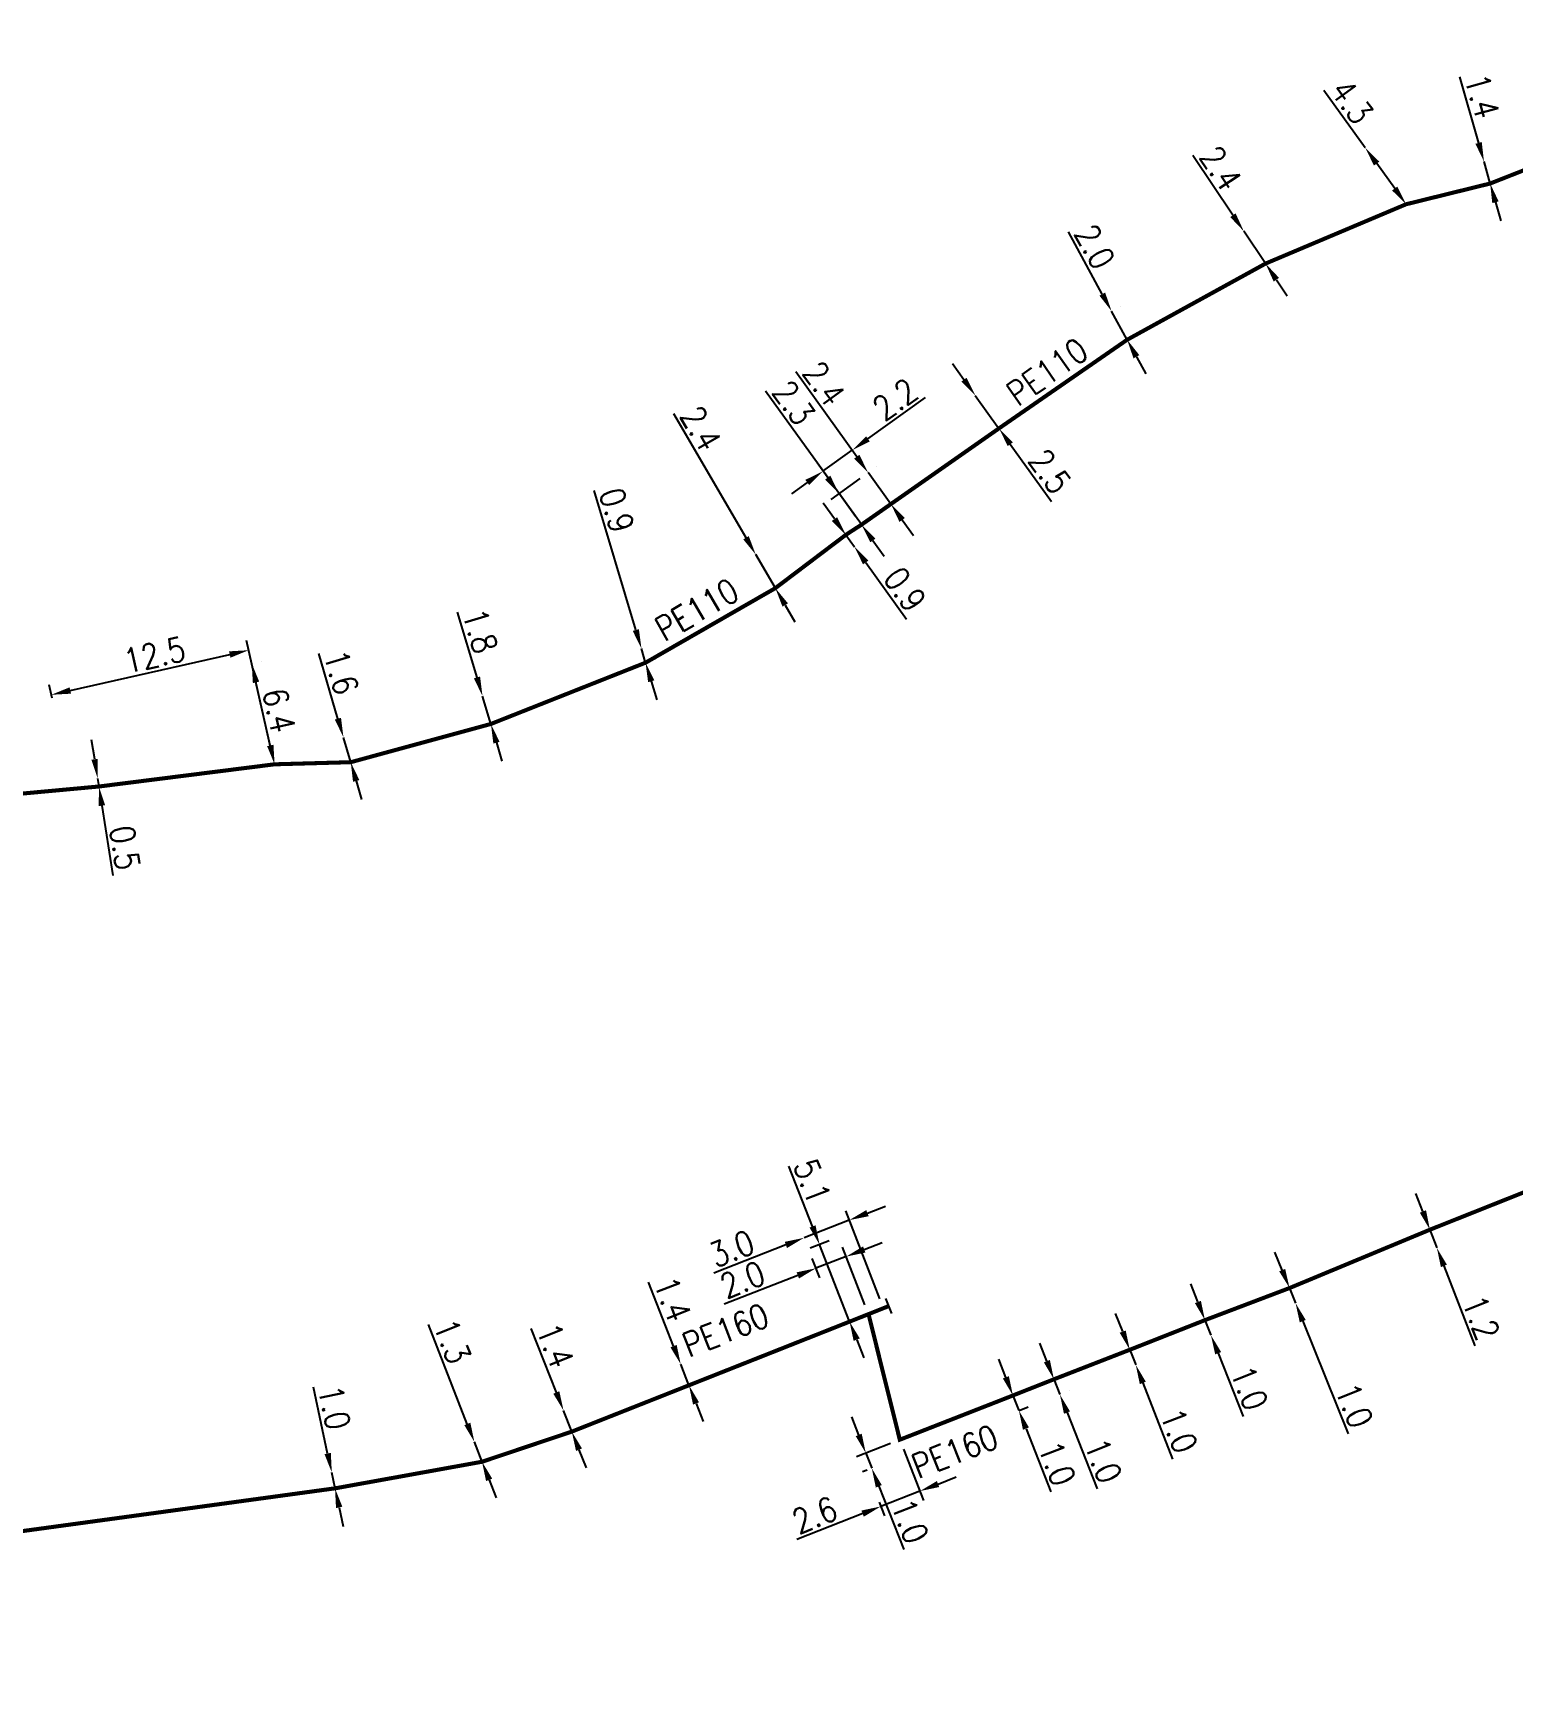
# Model space of a CAD drawing. Header units: millimetres. Extents: x 150994 to 151987, y 125997 to 127005.
# Drawn here: x 151099.3 to 151190.6, y 126479.1 to 126581.2 of the extents above; entities that cross this region are included whole.
import ezdxf
from ezdxf.enums import TextEntityAlignment as Align

# ---------------------------------------------------------------- set-up
doc = ezdxf.new("R2010")
doc.units = ezdxf.units.MM
doc.header["$PDMODE"] = 34
doc.linetypes.add('L_100_PE', pattern=[14, 10, -1.5, 1, -1.5])
doc.layers.get('0').update_dxf_attribs({"linetype": 'CONTINUOUS'})
doc.layers.get('Defpoints').update_dxf_attribs({"linetype": 'CONTINUOUS'})
doc.layers.add('L_140', color=3, linetype='CONTINUOUS')
doc.layers.add('L_340', color=7, linetype='CONTINUOUS')
doc.styles.get("Standard").update_dxf_attribs({"font": 'romans.shx', "width": 0.85})
doc.dimstyles.get("Standard").update_dxf_attribs({"dimtxt": 1.5, "dimasz": 1.2, "dimexe": 0.625, "dimexo": 0.625, "dimgap": 0.25, "dimtad": 1, "dimdec": 1, "dimzin": 0, "dimdsep": 46, "dimtxsty": 'Standard', "dimcen": -0.5, "dimadec": 0, "dimazin": 0, "dimtfac": 1, "dimtdec": 1, "dimtmove": 0, "dimatfit": 3, "dimfxl": 0, "dimtolj": 1, "dimtzin": 0, "dimarcsym": 0})

# ---------------------------------------------------------------- blocks, each defined once
blk = doc.blocks.new('*D536')
at = {"layer": 'Defpoints', "color": 0, "linetype": 'Continuous', "transparency": 16777216}
for p in [(151117.69, 126492.4), (151117.69, 126492.4), (151117.89, 126491.42)]:
    blk.add_point(p, dxfattribs=at)
at = {"layer": 'L_140', "color": 0, "linetype": 'Continuous', "lineweight": -2, "transparency": 16777216}
for p, q in [((151117.43, 126493.57), (151116.56, 126497.67)), ((151117.89, 126491.42), (151117.69, 126492.4)), ((151118.15, 126490.24), (151118.4, 126489.07))]:
    blk.add_line(p, q, dxfattribs=at)
at = {"layer": 'L_140', "color": 0, "linetype": 'Continuous', "transparency": 16777216}
for points in [[(151117.63, 126493.61), (151117.24, 126493.53), (151117.69, 126492.4)], [(151118.34, 126490.29), (151117.95, 126490.2), (151117.89, 126491.42)]]:
    blk.add_solid(points, dxfattribs=at)
at = {"layer": 'L_140', "color": 0, "linetype": 'Continuous', "transparency": 16777216, "insert": (151117.85, 126496.41), "char_height": 1.5, "attachment_point": 5, "rotation": 282.0587}
blk.add_mtext('\\A1;1.0', dxfattribs=at)
blk = doc.blocks.new('*D537')
at = {"layer": 'Defpoints', "color": 0, "linetype": 'Continuous', "transparency": 16777216}
for p in [(151126.49, 126494.28), (151126.49, 126494.28), (151126.96, 126493.06)]:
    blk.add_point(p, dxfattribs=at)
at = {"layer": 'L_140', "color": 0, "linetype": 'Continuous', "lineweight": -2, "transparency": 16777216}
for p, q in [((151126.05, 126495.39), (151123.65, 126501.53)), ((151126.96, 126493.06), (151126.49, 126494.28)), ((151127.4, 126491.95), (151127.84, 126490.83))]:
    blk.add_line(p, q, dxfattribs=at)
at = {"layer": 'L_140', "color": 0, "linetype": 'Continuous', "transparency": 16777216}
for points in [[(151126.24, 126495.47), (151125.87, 126495.32), (151126.49, 126494.28)], [(151127.59, 126492.02), (151127.21, 126491.87), (151126.96, 126493.06)]]:
    blk.add_solid(points, dxfattribs=at)
at = {"layer": 'L_140', "color": 0, "linetype": 'Continuous', "transparency": 16777216, "insert": (151125.13, 126500.5), "char_height": 1.5, "attachment_point": 5, "rotation": 291.3549}
blk.add_mtext('\\A1;1.3', dxfattribs=at)
blk = doc.blocks.new('*D538')
at = {"layer": 'Defpoints', "color": 0, "linetype": 'Continuous', "transparency": 16777216}
for p in [(151131.99, 126496.22), (151131.99, 126496.22), (151132.5, 126494.92)]:
    blk.add_point(p, dxfattribs=at)
at = {"layer": 'L_140', "color": 0, "linetype": 'Continuous', "lineweight": -2, "transparency": 16777216}
for p, q in [((151131.55, 126497.34), (151129.99, 126501.29)), ((151132.5, 126494.92), (151131.99, 126496.22)), ((151132.94, 126493.8), (151133.39, 126492.69))]:
    blk.add_line(p, q, dxfattribs=at)
at = {"layer": 'L_140', "color": 0, "linetype": 'Continuous', "transparency": 16777216}
for points in [[(151131.73, 126497.41), (151131.36, 126497.26), (151131.99, 126496.22)], [(151133.13, 126493.88), (151132.76, 126493.73), (151132.5, 126494.92)]]:
    blk.add_solid(points, dxfattribs=at)
at = {"layer": 'L_140', "color": 0, "linetype": 'Continuous', "transparency": 16777216, "insert": (151131.48, 126500.24), "char_height": 1.5, "attachment_point": 5, "rotation": 291.5667}
blk.add_mtext('\\A1;1.4', dxfattribs=at)
blk = doc.blocks.new('*D539')
at = {"layer": 'Defpoints', "color": 0, "linetype": 'Continuous', "transparency": 16777216}
for p in [(151139.22, 126499.08), (151139.22, 126499.08), (151139.73, 126497.78)]:
    blk.add_point(p, dxfattribs=at)
at = {"layer": 'L_140', "color": 0, "linetype": 'Continuous', "lineweight": -2, "transparency": 16777216}
for p, q in [((151138.78, 126500.2), (151137.23, 126504.15)), ((151139.73, 126497.78), (151139.22, 126499.08)), ((151140.17, 126496.66), (151140.61, 126495.54))]:
    blk.add_line(p, q, dxfattribs=at)
at = {"layer": 'L_140', "color": 0, "linetype": 'Continuous', "transparency": 16777216}
for points in [[(151138.97, 126500.27), (151138.59, 126500.12), (151139.22, 126499.08)], [(151140.35, 126496.73), (151139.98, 126496.59), (151139.73, 126497.78)]]:
    blk.add_solid(points, dxfattribs=at)
at = {"layer": 'L_140', "color": 0, "linetype": 'Continuous', "transparency": 16777216, "insert": (151138.72, 126503.1), "char_height": 1.5, "attachment_point": 5, "rotation": 291.4237}
blk.add_mtext('\\A1;1.4', dxfattribs=at)
blk = doc.blocks.new('*D540')
at = {"layer": 'Defpoints', "color": 0, "linetype": 'Continuous', "transparency": 16777216}
for p in [(151147.1, 126506.19), (151147.56, 126505), (151150.81, 126502.17)]:
    blk.add_point(p, dxfattribs=at)
at = {"layer": 'L_140', "color": 0, "linetype": 'Continuous', "lineweight": -2, "transparency": 16777216}
for p, q in [((151150.59, 126502.75), (151149.2, 126506.31)), ((151150.54, 126506.16), (151151.66, 126506.59)), ((151147.32, 126505.61), (151147.79, 126504.41)), ((151149.43, 126505.72), (151147.56, 126505)), ((151146.44, 126504.56), (151141.91, 126502.79))]:
    blk.add_line(p, q, dxfattribs=at)
at = {"layer": 'L_140', "color": 0, "linetype": 'Continuous', "transparency": 16777216}
for points in [[(151150.47, 126506.35), (151150.62, 126505.97), (151149.43, 126505.72)], [(151146.37, 126504.75), (151146.52, 126504.37), (151147.56, 126505)]]:
    blk.add_solid(points, dxfattribs=at)
at = {"layer": 'L_140', "color": 0, "linetype": 'Continuous', "transparency": 16777216, "insert": (151143.03, 126504.3), "char_height": 1.5, "attachment_point": 5, "rotation": 21.2999}
blk.add_mtext('\\A1;2.0', dxfattribs=at)
blk = doc.blocks.new('*D541')
at = {"layer": 'Defpoints', "color": 0, "linetype": 'Continuous', "transparency": 16777216}
for p in [(151147.79, 126506.46), (151148.96, 126506.92), (151150.81, 126502.17)]:
    blk.add_point(p, dxfattribs=at)
at = {"layer": 'L_140', "color": 0, "linetype": 'Continuous', "lineweight": -2, "transparency": 16777216}
for p, q in [((151147.36, 126507.58), (151145.9, 126511.31)), ((151148.38, 126506.69), (151147.21, 126506.24)), ((151149.64, 126501.71), (151147.79, 126506.46)), ((151150.23, 126501.94), (151149.06, 126501.48)), ((151150.08, 126500.59), (151150.52, 126499.48))]:
    blk.add_line(p, q, dxfattribs=at)
at = {"layer": 'L_140', "color": 0, "linetype": 'Continuous', "transparency": 16777216}
for points in [[(151147.54, 126507.65), (151147.17, 126507.51), (151147.79, 126506.46)], [(151150.27, 126500.67), (151149.89, 126500.52), (151149.64, 126501.71)]]:
    blk.add_solid(points, dxfattribs=at)
at = {"layer": 'L_140', "color": 0, "linetype": 'Continuous', "transparency": 16777216, "insert": (151147.34, 126510.37), "char_height": 1.5, "attachment_point": 5, "rotation": 291.2999}
blk.add_mtext('\\A1;5.1', dxfattribs=at)
blk = doc.blocks.new('*D542')
at = {"layer": 'Defpoints', "color": 0, "linetype": 'Continuous', "transparency": 16777216}
for p in [(151146.83, 126506.88), (151146.83, 126506.88), (151151.74, 126502.54)]:
    blk.add_point(p, dxfattribs=at)
at = {"layer": 'L_340', "color": 0, "linetype": 'Continuous', "lineweight": -2, "transparency": 16777216}
for p, q in [((151151.51, 126503.12), (151149.4, 126508.55)), ((151150.74, 126508.4), (151151.86, 126508.84)), ((151149.62, 126507.97), (151146.83, 126506.88)), ((151145.71, 126506.44), (151141.26, 126504.7))]:
    blk.add_line(p, q, dxfattribs=at)
at = {"layer": 'L_340', "color": 0, "linetype": 'Continuous', "transparency": 16777216}
for points in [[(151150.67, 126508.59), (151150.82, 126508.21), (151149.62, 126507.97)], [(151145.64, 126506.63), (151145.78, 126506.25), (151146.83, 126506.88)]]:
    blk.add_solid(points, dxfattribs=at)
at = {"layer": 'L_340', "color": 0, "linetype": 'Continuous', "transparency": 16777216, "insert": (151142.37, 126506.21), "char_height": 1.5, "attachment_point": 5, "rotation": 21.2999}
blk.add_mtext('\\A1;3.0', dxfattribs=at)
blk = doc.blocks.new('*D543')
at = {"layer": 'Defpoints', "color": 0, "linetype": 'Continuous', "transparency": 16777216}
for p in [(151152.74, 126494.42), (151151.23, 126491.14), (151151.56, 126490.3)]:
    blk.add_point(p, dxfattribs=at)
at = {"layer": 'L_140', "color": 0, "linetype": 'Continuous', "lineweight": -2, "transparency": 16777216}
for p, q in [((151152.97, 126493.84), (151154.21, 126490.66)), ((151155.1, 126491.68), (151156.22, 126492.12)), ((151153.98, 126491.25), (151151.56, 126490.3)), ((151150.45, 126489.86), (151146.38, 126488.26)), ((151151.46, 126490.56), (151151.79, 126489.72))]:
    blk.add_line(p, q, dxfattribs=at)
at = {"layer": 'L_140', "color": 0, "linetype": 'Continuous', "transparency": 16777216}
for points in [[(151155.03, 126491.87), (151155.17, 126491.5), (151153.98, 126491.25)], [(151150.37, 126490.05), (151150.52, 126489.67), (151151.56, 126490.3)]]:
    blk.add_solid(points, dxfattribs=at)
at = {"layer": 'L_140', "color": 0, "linetype": 'Continuous', "transparency": 16777216, "insert": (151147.49, 126489.77), "char_height": 1.5, "attachment_point": 5, "rotation": 21.4044}
blk.add_mtext('\\A1;2.6', dxfattribs=at)
blk = doc.blocks.new('*D544')
at = {"layer": 'Defpoints', "color": 0, "linetype": 'Continuous', "transparency": 16777216}
for p in [(151152.74, 126494.42), (151151.31, 126492.78), (151151.01, 126492.66)]:
    blk.add_point(p, dxfattribs=at)
at = {"layer": 'L_140', "color": 0, "linetype": 'Continuous', "lineweight": -2, "transparency": 16777216}
for p, q in [((151150.21, 126494.71), (151149.77, 126495.83)), ((151152.16, 126494.19), (151150.06, 126493.37)), ((151150.64, 126493.6), (151151.01, 126492.66)), ((151150.73, 126492.55), (151150.43, 126492.44)), ((151151.45, 126491.55), (151152.98, 126487.65))]:
    blk.add_line(p, q, dxfattribs=at)
at = {"layer": 'L_140', "color": 0, "linetype": 'Continuous', "transparency": 16777216}
for points in [[(151150.39, 126494.79), (151150.02, 126494.64), (151150.64, 126493.6)], [(151151.63, 126491.62), (151151.26, 126491.47), (151151.01, 126492.66)]]:
    blk.add_solid(points, dxfattribs=at)
at = {"layer": 'L_140', "color": 0, "linetype": 'Continuous', "transparency": 16777216, "insert": (151153.36, 126489.4), "char_height": 1.5, "attachment_point": 5, "rotation": 291.4044}
blk.add_mtext('\\A1;1.0', dxfattribs=at)
blk = doc.blocks.new('*D545')
at = {"layer": 'Defpoints', "color": 0, "linetype": 'Continuous', "transparency": 16777216}
for p in [(151171.57, 126501.8), (151171.94, 126500.87), (151171.94, 126500.87)]:
    blk.add_point(p, dxfattribs=at)
at = {"layer": 'L_140', "color": 0, "linetype": 'Continuous', "lineweight": -2, "transparency": 16777216}
for p, q in [((151171.13, 126502.92), (151170.69, 126504.04)), ((151171.57, 126501.8), (151171.94, 126500.87)), ((151172.38, 126499.76), (151173.92, 126495.86))]:
    blk.add_line(p, q, dxfattribs=at)
at = {"layer": 'L_140', "color": 0, "linetype": 'Continuous', "transparency": 16777216}
for points in [[(151171.32, 126502.99), (151170.95, 126502.85), (151171.57, 126501.8)], [(151172.57, 126499.83), (151172.2, 126499.69), (151171.94, 126500.87)]]:
    blk.add_solid(points, dxfattribs=at)
at = {"layer": 'L_140', "color": 0, "linetype": 'Continuous', "transparency": 16777216, "insert": (151174.3, 126497.62), "char_height": 1.5, "attachment_point": 5, "rotation": 291.5284}
blk.add_mtext('\\A1;1.0', dxfattribs=at)
blk = doc.blocks.new('*D546')
at = {"layer": 'Defpoints', "color": 0, "linetype": 'Continuous', "transparency": 16777216}
for p in [(151166.93, 126499.97), (151167.3, 126499.04), (151167.3, 126499.04)]:
    blk.add_point(p, dxfattribs=at)
at = {"layer": 'L_140', "color": 0, "linetype": 'Continuous', "lineweight": -2, "transparency": 16777216}
for p, q in [((151166.5, 126501.09), (151166.06, 126502.21)), ((151166.93, 126499.97), (151167.3, 126499.04)), ((151167.73, 126497.93), (151169.57, 126493.22))]:
    blk.add_line(p, q, dxfattribs=at)
at = {"layer": 'L_140', "color": 0, "linetype": 'Continuous', "transparency": 16777216}
for points in [[(151166.68, 126501.16), (151166.31, 126501.02), (151166.93, 126499.97)], [(151167.92, 126498), (151167.55, 126497.85), (151167.3, 126499.04)]]:
    blk.add_solid(points, dxfattribs=at)
at = {"layer": 'L_140', "color": 0, "linetype": 'Continuous', "transparency": 16777216, "insert": (151169.96, 126494.98), "char_height": 1.5, "attachment_point": 5, "rotation": 291.3515}
blk.add_mtext('\\A1;1.0', dxfattribs=at)
blk = doc.blocks.new('*D547')
at = {"layer": 'Defpoints', "color": 0, "linetype": 'Continuous', "transparency": 16777216}
for p in [(151162.25, 126498.15), (151162.62, 126497.21), (151162.62, 126497.21)]:
    blk.add_point(p, dxfattribs=at)
at = {"layer": 'L_140', "color": 0, "linetype": 'Continuous', "lineweight": -2, "transparency": 16777216}
for p, q in [((151161.82, 126499.26), (151161.38, 126500.38)), ((151162.25, 126498.15), (151162.62, 126497.21)), ((151162.84, 126498.37), (151162.84, 126498.37)), ((151163.2, 126497.44), (151163.2, 126497.44)), ((151163.06, 126496.1), (151164.91, 126491.38))]:
    blk.add_line(p, q, dxfattribs=at)
at = {"layer": 'L_140', "color": 0, "linetype": 'Continuous', "transparency": 16777216}
for points in [[(151162, 126499.34), (151161.63, 126499.19), (151162.25, 126498.15)], [(151163.24, 126496.17), (151162.87, 126496.02), (151162.62, 126497.21)]]:
    blk.add_solid(points, dxfattribs=at)
at = {"layer": 'L_140', "color": 0, "linetype": 'Continuous', "transparency": 16777216, "insert": (151165.29, 126493.13), "char_height": 1.5, "attachment_point": 5, "rotation": 291.3907}
blk.add_mtext('\\A1;1.0', dxfattribs=at)
blk = doc.blocks.new('*D548')
at = {"layer": 'Defpoints', "color": 0, "linetype": 'Continuous', "transparency": 16777216}
for p in [(151159.16, 126496.93), (151159.52, 126496), (151160.09, 126496.22)]:
    blk.add_point(p, dxfattribs=at)
at = {"layer": 'L_140', "color": 0, "linetype": 'Continuous', "lineweight": -2, "transparency": 16777216}
for p, q in [((151159.29, 126498.27), (151158.85, 126499.39)), ((151159.72, 126497.15), (151160.09, 126496.22)), ((151159.74, 126497.16), (151160.3, 126497.38)), ((151160.1, 126496.23), (151160.67, 126496.45)), ((151160.53, 126495.1), (151162.05, 126491.2))]:
    blk.add_line(p, q, dxfattribs=at)
at = {"layer": 'L_140', "color": 0, "linetype": 'Continuous', "transparency": 16777216}
for points in [[(151159.47, 126498.34), (151159.1, 126498.2), (151159.72, 126497.15)], [(151160.71, 126495.18), (151160.34, 126495.03), (151160.09, 126496.22)]]:
    blk.add_solid(points, dxfattribs=at)
at = {"layer": 'L_140', "color": 0, "linetype": 'Continuous', "transparency": 16777216, "insert": (151162.44, 126492.96), "char_height": 1.5, "attachment_point": 5, "rotation": 291.3907}
blk.add_mtext('\\A1;1.0', dxfattribs=at)
blk = doc.blocks.new('*D549')
at = {"layer": 'Defpoints', "color": 0, "linetype": 'Continuous', "transparency": 16777216}
for p in [(151176.79, 126503.78), (151177.16, 126502.85), (151177.16, 126502.85)]:
    blk.add_point(p, dxfattribs=at)
at = {"layer": 'L_140', "color": 0, "linetype": 'Continuous', "lineweight": -2, "transparency": 16777216}
for p, q in [((151176.34, 126504.89), (151175.89, 126506)), ((151176.79, 126503.78), (151177.16, 126502.85)), ((151177.61, 126501.74), (151180.41, 126494.78))]:
    blk.add_line(p, q, dxfattribs=at)
at = {"layer": 'L_140', "color": 0, "linetype": 'Continuous', "transparency": 16777216}
for points in [[(151176.52, 126504.96), (151176.15, 126504.81), (151176.79, 126503.78)], [(151177.79, 126501.81), (151177.42, 126501.66), (151177.16, 126502.85)]]:
    blk.add_solid(points, dxfattribs=at)
at = {"layer": 'L_140', "color": 0, "linetype": 'Continuous', "transparency": 16777216, "insert": (151180.78, 126496.54), "char_height": 1.5, "attachment_point": 5, "rotation": 291.9273}
blk.add_mtext('\\A1;1.0', dxfattribs=at)
blk = doc.blocks.new('*D550')
at = {"layer": 'Defpoints', "color": 0, "linetype": 'Continuous', "transparency": 16777216}
for p in [(151185.45, 126507.38), (151185.88, 126506.26), (151185.88, 126506.26)]:
    blk.add_point(p, dxfattribs=at)
at = {"layer": 'L_140', "color": 0, "linetype": 'Continuous', "lineweight": -2, "transparency": 16777216}
for p, q in [((151185.02, 126508.5), (151184.59, 126509.62)), ((151185.45, 126507.38), (151185.88, 126506.26)), ((151186.31, 126505.15), (151188.22, 126500.21))]:
    blk.add_line(p, q, dxfattribs=at)
at = {"layer": 'L_140', "color": 0, "linetype": 'Continuous', "transparency": 16777216}
for points in [[(151185.21, 126508.58), (151184.83, 126508.43), (151185.45, 126507.38)], [(151186.5, 126505.22), (151186.13, 126505.07), (151185.88, 126506.26)]]:
    blk.add_solid(points, dxfattribs=at)
at = {"layer": 'L_140', "color": 0, "linetype": 'Continuous', "transparency": 16777216, "insert": (151188.61, 126501.96), "char_height": 1.5, "attachment_point": 5, "rotation": 291.087}
blk.add_mtext('\\A1;1.2', dxfattribs=at)
blk = doc.blocks.new('L_340_07')
at = {"color": 0, "linetype": 'Continuous', "const_width": 0.25, "flags": 128}
blk.add_lwpolyline([(0, 0), (0.35, 0)], dxfattribs=at)
at = {"color": 0, "linetype": 'Continuous', "flags": 128}
blk.add_lwpolyline([(0.35, -0.5), (0.35, 0.5)], dxfattribs=at)
at = {"color": 0, "linetype": 'Continuous', "width": 0.75, "flags": 3}
for tag, p in [('DEF_LEG', (0.72, -3.47)), ('DEF_COUP', (0.72, -5.97)), ('DEF_TYPE', (0.72, -8.47))]:
    blk.add_attdef(tag, text='', height=1.2, dxfattribs=at).set_placement(p, align=Align.MIDDLE)
blk = doc.blocks.new('*D590')
at = {"layer": 'Defpoints', "color": 0, "linetype": 'Continuous', "transparency": 16777216}
for p in [(151188.79, 126573.29), (151188.79, 126573.29), (151189.17, 126571.94)]:
    blk.add_point(p, dxfattribs=at)
at = {"layer": 'L_140', "color": 0, "linetype": 'Continuous', "lineweight": -2, "transparency": 16777216}
for p, q in [((151188.46, 126574.44), (151187.29, 126578.53)), ((151189.17, 126571.94), (151188.79, 126573.29)), ((151189.5, 126570.79), (151189.82, 126569.63))]:
    blk.add_line(p, q, dxfattribs=at)
at = {"layer": 'L_140', "color": 0, "linetype": 'Continuous', "transparency": 16777216}
for points in [[(151188.65, 126574.5), (151188.26, 126574.39), (151188.79, 126573.29)], [(151189.69, 126570.84), (151189.3, 126570.73), (151189.17, 126571.94)]]:
    blk.add_solid(points, dxfattribs=at)
at = {"layer": 'L_140', "color": 0, "linetype": 'Continuous', "transparency": 16777216, "insert": (151188.67, 126577.34), "char_height": 1.5, "attachment_point": 5, "rotation": 285.8695}
blk.add_mtext('\\A1;1.4', dxfattribs=at)
blk = doc.blocks.new('*D591')
at = {"layer": 'Defpoints', "color": 0, "linetype": 'Continuous', "transparency": 16777216}
for p in [(151181.46, 126574.14), (151181.46, 126574.14), (151183.98, 126570.66)]:
    blk.add_point(p, dxfattribs=at)
at = {"layer": 'L_140', "color": 0, "linetype": 'Continuous', "lineweight": -2, "transparency": 16777216}
for p, q in [((151181.46, 126574.14), (151178.9, 126577.69)), ((151183.28, 126571.63), (151182.17, 126573.17))]:
    blk.add_line(p, q, dxfattribs=at)
at = {"layer": 'L_140', "color": 0, "linetype": 'Continuous', "transparency": 16777216}
for points in [[(151182.33, 126573.29), (151182, 126573.05), (151181.46, 126574.14)], [(151183.44, 126571.75), (151183.12, 126571.51), (151183.98, 126570.66)]]:
    blk.add_solid(points, dxfattribs=at)
at = {"layer": 'L_140', "color": 0, "linetype": 'Continuous', "transparency": 16777216, "insert": (151180.64, 126576.99), "char_height": 1.5, "attachment_point": 5, "rotation": 305.8629}
blk.add_mtext('\\A1;4.3', dxfattribs=at)
blk = doc.blocks.new('*D592')
at = {"layer": 'Defpoints', "color": 0, "linetype": 'Continuous', "transparency": 16777216}
for p in [(151173.97, 126568.99), (151173.97, 126568.99), (151175.31, 126567)]:
    blk.add_point(p, dxfattribs=at)
at = {"layer": 'L_140', "color": 0, "linetype": 'Continuous', "lineweight": -2, "transparency": 16777216}
for p, q in [((151173.3, 126569.98), (151170.82, 126573.66)), ((151175.31, 126567), (151173.97, 126568.99)), ((151175.98, 126566), (151176.65, 126565.01))]:
    blk.add_line(p, q, dxfattribs=at)
at = {"layer": 'L_140', "color": 0, "linetype": 'Continuous', "transparency": 16777216}
for points in [[(151173.46, 126570.1), (151173.13, 126569.87), (151173.97, 126568.99)], [(151176.14, 126566.12), (151175.81, 126565.89), (151175.31, 126567)]]:
    blk.add_solid(points, dxfattribs=at)
at = {"layer": 'L_140', "color": 0, "linetype": 'Continuous', "transparency": 16777216, "insert": (151172.55, 126572.88), "char_height": 1.5, "attachment_point": 5, "rotation": 303.9562}
blk.add_mtext('\\A1;2.4', dxfattribs=at)
blk = doc.blocks.new('*D593')
at = {"layer": 'Defpoints', "color": 0, "linetype": 'Continuous', "transparency": 16777216}
for p in [(151165.81, 126564.06), (151165.81, 126564.06), (151166.77, 126562.3)]:
    blk.add_point(p, dxfattribs=at)
at = {"layer": 'L_140', "color": 0, "linetype": 'Continuous', "lineweight": -2, "transparency": 16777216}
for p, q in [((151165.23, 126565.11), (151163.14, 126568.95)), ((151166.35, 126564.36), (151166.35, 126564.36)), ((151166.77, 126562.3), (151165.81, 126564.06)), ((151167.31, 126562.6), (151167.31, 126562.6)), ((151167.34, 126561.25), (151167.92, 126560.2))]:
    blk.add_line(p, q, dxfattribs=at)
at = {"layer": 'L_140', "color": 0, "linetype": 'Continuous', "transparency": 16777216}
for points in [[(151165.41, 126565.21), (151165.06, 126565.02), (151165.81, 126564.06)], [(151167.52, 126561.35), (151167.16, 126561.15), (151166.77, 126562.3)]]:
    blk.add_solid(points, dxfattribs=at)
at = {"layer": 'L_140', "color": 0, "linetype": 'Continuous', "transparency": 16777216, "insert": (151164.77, 126568.04), "char_height": 1.5, "attachment_point": 5, "rotation": 298.6408}
blk.add_mtext('\\A1;2.0', dxfattribs=at)
blk = doc.blocks.new('*D594')
at = {"layer": 'Defpoints', "color": 0, "linetype": 'Continuous', "transparency": 16777216}
for p in [(151157.4, 126558.86), (151157.4, 126558.86), (151158.86, 126556.83)]:
    blk.add_point(p, dxfattribs=at)
at = {"layer": 'L_140', "color": 0, "linetype": 'Continuous', "lineweight": -2, "transparency": 16777216}
for p, q in [((151156.7, 126559.83), (151156, 126560.81)), ((151157.4, 126558.86), (151158.86, 126556.83)), ((151159.56, 126555.85), (151162.11, 126552.31))]:
    blk.add_line(p, q, dxfattribs=at)
at = {"layer": 'L_140', "color": 0, "linetype": 'Continuous', "transparency": 16777216}
for points in [[(151156.86, 126559.95), (151156.54, 126559.72), (151157.4, 126558.86)], [(151159.72, 126555.97), (151159.4, 126555.74), (151158.86, 126556.83)]]:
    blk.add_solid(points, dxfattribs=at)
at = {"layer": 'L_140', "color": 0, "linetype": 'Continuous', "transparency": 16777216, "insert": (151162, 126554.18), "char_height": 1.5, "attachment_point": 5, "rotation": 305.7045}
blk.add_mtext('\\A1;2.5', dxfattribs=at)
blk = doc.blocks.new('*D595')
at = {"layer": 'Defpoints', "color": 0, "linetype": 'Continuous', "transparency": 16777216}
for p in [(151150.78, 126554.1), (151150.78, 126554.1), (151152.19, 126552.16)]:
    blk.add_point(p, dxfattribs=at)
at = {"layer": 'L_140', "color": 0, "linetype": 'Continuous', "lineweight": -2, "transparency": 16777216}
for p, q in [((151150.08, 126555.08), (151146.32, 126560.32)), ((151152.19, 126552.16), (151150.78, 126554.1)), ((151151.29, 126554.47), (151151.29, 126554.47)), ((151152.69, 126552.52), (151152.69, 126552.52)), ((151152.89, 126551.18), (151153.59, 126550.21))]:
    blk.add_line(p, q, dxfattribs=at)
at = {"layer": 'L_140', "color": 0, "linetype": 'Continuous', "transparency": 16777216}
for points in [[(151150.25, 126555.2), (151149.92, 126554.96), (151150.78, 126554.1)], [(151153.05, 126551.3), (151152.72, 126551.06), (151152.19, 126552.16)]]:
    blk.add_solid(points, dxfattribs=at)
at = {"layer": 'L_140', "color": 0, "linetype": 'Continuous', "transparency": 16777216, "insert": (151148.07, 126559.59), "char_height": 1.5, "attachment_point": 5, "rotation": 305.7045}
blk.add_mtext('\\A1;2.4', dxfattribs=at)
blk = doc.blocks.new('*D627')
at = {"layer": 'Defpoints', "color": 0, "linetype": 'Continuous', "transparency": 16777216}
for p in [(151143.85, 126549.04), (151143.85, 126549.04), (151145.06, 126546.97)]:
    blk.add_point(p, dxfattribs=at)
at = {"layer": 'L_140', "color": 0, "linetype": 'Continuous', "lineweight": -2, "transparency": 16777216}
for p, q in [((151143.25, 126550.08), (151138.79, 126557.72)), ((151145.06, 126546.97), (151143.85, 126549.04)), ((151145.67, 126545.93), (151146.27, 126544.9))]:
    blk.add_line(p, q, dxfattribs=at)
at = {"layer": 'L_140', "color": 0, "linetype": 'Continuous', "transparency": 16777216}
for points in [[(151143.42, 126550.18), (151143.08, 126549.98), (151143.85, 126549.04)], [(151145.84, 126546.03), (151145.5, 126545.83), (151145.06, 126546.97)]]:
    blk.add_solid(points, dxfattribs=at)
at = {"layer": 'L_140', "color": 0, "linetype": 'Continuous', "transparency": 16777216, "insert": (151140.47, 126556.83), "char_height": 1.5, "attachment_point": 5, "rotation": 300.2759}
blk.add_mtext('\\A1;2.4', dxfattribs=at)
blk = doc.blocks.new('*D628')
at = {"layer": 'Defpoints', "color": 0, "linetype": 'Continuous', "transparency": 16777216}
for p in [(151136.8, 126543.24), (151136.8, 126543.24), (151137.05, 126542.37)]:
    blk.add_point(p, dxfattribs=at)
at = {"layer": 'L_140', "color": 0, "linetype": 'Continuous', "lineweight": -2, "transparency": 16777216}
for p, q in [((151136.45, 126544.39), (151133.88, 126552.99)), ((151137.05, 126542.37), (151136.8, 126543.24)), ((151137.65, 126542.55), (151137.65, 126542.55)), ((151137.4, 126541.23), (151137.74, 126540.08))]:
    blk.add_line(p, q, dxfattribs=at)
at = {"layer": 'L_140', "color": 0, "linetype": 'Continuous', "transparency": 16777216}
for points in [[(151136.64, 126544.44), (151136.26, 126544.33), (151136.8, 126543.24)], [(151137.59, 126541.28), (151137.21, 126541.17), (151137.05, 126542.37)]]:
    blk.add_solid(points, dxfattribs=at)
at = {"layer": 'L_140', "color": 0, "linetype": 'Continuous', "transparency": 16777216, "insert": (151135.28, 126551.78), "char_height": 1.5, "attachment_point": 5, "rotation": 286.664}
blk.add_mtext('\\A1;0.9', dxfattribs=at)
blk = doc.blocks.new('*D629')
at = {"layer": 'Defpoints', "color": 0, "linetype": 'Continuous', "transparency": 16777216}
for p in [(151126.99, 126540.31), (151126.99, 126540.31), (151127.51, 126538.59)]:
    blk.add_point(p, dxfattribs=at)
at = {"layer": 'L_140', "color": 0, "linetype": 'Continuous', "lineweight": -2, "transparency": 16777216}
for p, q in [((151126.65, 126541.46), (151125.45, 126545.48)), ((151127.51, 126538.59), (151126.99, 126540.31)), ((151127.85, 126537.44), (151128.19, 126536.29))]:
    blk.add_line(p, q, dxfattribs=at)
at = {"layer": 'L_140', "color": 0, "linetype": 'Continuous', "transparency": 16777216}
for points in [[(151126.84, 126541.52), (151126.46, 126541.4), (151126.99, 126540.31)], [(151128.04, 126537.49), (151127.66, 126537.38), (151127.51, 126538.59)]]:
    blk.add_solid(points, dxfattribs=at)
at = {"layer": 'L_140', "color": 0, "linetype": 'Continuous', "transparency": 16777216, "insert": (151126.84, 126544.33), "char_height": 1.5, "attachment_point": 5, "rotation": 286.581}
blk.add_mtext('\\A1;1.8', dxfattribs=at)
blk = doc.blocks.new('*D630')
at = {"layer": 'Defpoints', "color": 0, "linetype": 'Continuous', "transparency": 16777216}
for p in [(151118.41, 126537.76), (151118.41, 126537.76), (151118.86, 126536.23)]:
    blk.add_point(p, dxfattribs=at)
at = {"layer": 'L_140', "color": 0, "linetype": 'Continuous', "lineweight": -2, "transparency": 16777216}
for p, q in [((151118.07, 126538.91), (151116.89, 126542.93)), ((151118.86, 126536.23), (151118.41, 126537.76)), ((151119.19, 126535.08), (151119.53, 126533.92))]:
    blk.add_line(p, q, dxfattribs=at)
at = {"layer": 'L_140', "color": 0, "linetype": 'Continuous', "transparency": 16777216}
for points in [[(151118.26, 126538.97), (151117.88, 126538.86), (151118.41, 126537.76)], [(151119.39, 126535.13), (151119, 126535.02), (151118.86, 126536.23)]]:
    blk.add_solid(points, dxfattribs=at)
at = {"layer": 'L_140', "color": 0, "linetype": 'Continuous', "transparency": 16777216, "insert": (151118.27, 126541.78), "char_height": 1.5, "attachment_point": 5, "rotation": 286.3257}
blk.add_mtext('\\A1;1.6', dxfattribs=at)
blk = doc.blocks.new('*D631')
at = {"layer": 'Defpoints', "color": 0, "linetype": 'Continuous', "transparency": 16777216}
for p in [(151149.41, 126550.26), (151149.94, 126549.53), (151149.94, 126549.53)]:
    blk.add_point(p, dxfattribs=at)
at = {"layer": 'L_140', "color": 0, "linetype": 'Continuous', "lineweight": -2, "transparency": 16777216}
for p, q in [((151148.71, 126551.24), (151148.01, 126552.21)), ((151149.41, 126550.26), (151149.94, 126549.53)), ((151150.64, 126548.56), (151153.15, 126545.06))]:
    blk.add_line(p, q, dxfattribs=at)
at = {"layer": 'L_140', "color": 0, "linetype": 'Continuous', "transparency": 16777216}
for points in [[(151148.87, 126551.35), (151148.55, 126551.12), (151149.41, 126550.26)], [(151150.8, 126548.67), (151150.47, 126548.44), (151149.94, 126549.53)]]:
    blk.add_solid(points, dxfattribs=at)
at = {"layer": 'L_140', "color": 0, "linetype": 'Continuous', "transparency": 16777216, "insert": (151153.06, 126546.9), "char_height": 1.5, "attachment_point": 5, "rotation": 305.6889}
blk.add_mtext('\\A1;0.9', dxfattribs=at)
blk = doc.blocks.new('*D632')
at = {"layer": 'Defpoints', "color": 0, "linetype": 'Continuous', "transparency": 16777216}
for p in [(151149.8, 126555.48), (151148, 126554.19), (151150.38, 126550.89)]:
    blk.add_point(p, dxfattribs=at)
at = {"layer": 'L_140', "color": 0, "linetype": 'Continuous', "lineweight": -2, "transparency": 16777216}
for p, q in [((151150.77, 126556.18), (151154.32, 126558.73)), ((151148, 126554.19), (151149.8, 126555.48)), ((151150.01, 126551.39), (151147.64, 126554.7)), ((151147.03, 126553.49), (151146.06, 126552.79))]:
    blk.add_line(p, q, dxfattribs=at)
at = {"layer": 'L_140', "color": 0, "linetype": 'Continuous', "transparency": 16777216}
for points in [[(151150.66, 126556.34), (151150.89, 126556.02), (151149.8, 126555.48)], [(151146.91, 126553.65), (151147.15, 126553.33), (151148, 126554.19)]]:
    blk.add_solid(points, dxfattribs=at)
at = {"layer": 'L_140', "color": 0, "linetype": 'Continuous', "transparency": 16777216, "insert": (151152.45, 126558.62), "char_height": 1.5, "attachment_point": 5, "rotation": 35.7045}
blk.add_mtext('\\A1;2.2', dxfattribs=at)
blk = doc.blocks.new('*D633')
at = {"layer": 'Defpoints', "color": 0, "linetype": 'Continuous', "transparency": 16777216}
for p in [(151150.78, 126554.1), (151150.38, 126550.89), (151150.38, 126550.89)]:
    blk.add_point(p, dxfattribs=at)
at = {"layer": 'L_140', "color": 0, "linetype": 'Continuous', "lineweight": -2, "transparency": 16777216}
for p, q in [((151148.29, 126553.79), (151144.46, 126559.12)), ((151150.28, 126553.74), (151148.48, 126552.45)), ((151150.38, 126550.89), (151148.99, 126552.82)), ((151151.08, 126549.91), (151151.78, 126548.94))]:
    blk.add_line(p, q, dxfattribs=at)
at = {"layer": 'L_140', "color": 0, "linetype": 'Continuous', "transparency": 16777216}
for points in [[(151148.45, 126553.91), (151148.13, 126553.67), (151148.99, 126552.82)], [(151151.24, 126550.03), (151150.92, 126549.8), (151150.38, 126550.89)]]:
    blk.add_solid(points, dxfattribs=at)
at = {"layer": 'L_140', "color": 0, "linetype": 'Continuous', "transparency": 16777216, "insert": (151146.2, 126558.41), "char_height": 1.5, "attachment_point": 5, "rotation": 305.7045}
blk.add_mtext('\\A1;2.3', dxfattribs=at)
blk = doc.blocks.new('*D634')
at = {"layer": 'Defpoints', "color": 0, "linetype": 'Continuous', "transparency": 16777216}
for p in [(151112.56, 126543.14), (151100.57, 126539.57), (151114.16, 126536.1)]:
    blk.add_point(p, dxfattribs=at)
at = {"layer": 'L_140', "color": 0, "linetype": 'Continuous', "lineweight": -2, "transparency": 16777216}
for p, q in [((151101.55, 126540.65), (151111.39, 126542.88)), ((151114.02, 126536.71), (151112.43, 126543.75)), ((151100.43, 126540.18), (151100.24, 126541))]:
    blk.add_line(p, q, dxfattribs=at)
at = {"layer": 'L_140', "color": 0, "linetype": 'Continuous', "transparency": 16777216}
for points in [[(151111.35, 126543.07), (151111.44, 126542.68), (151112.56, 126543.14)], [(151101.51, 126540.85), (151101.6, 126540.46), (151100.38, 126540.39)]]:
    blk.add_solid(points, dxfattribs=at)
at = {"layer": 'L_140', "color": 0, "linetype": 'Continuous', "transparency": 16777216, "insert": (151106.75, 126542.85), "char_height": 1.5, "attachment_point": 5, "rotation": 12.7516}
blk.add_mtext('\\A1;12.5', dxfattribs=at)
blk = doc.blocks.new('*D635')
at = {"layer": 'Defpoints', "color": 0, "linetype": 'Continuous', "transparency": 16777216}
for p in [(151112.75, 126542.33), (151112.75, 126542.33), (151114.16, 126536.1)]:
    blk.add_point(p, dxfattribs=at)
at = {"layer": 'L_140', "color": 0, "linetype": 'Continuous', "lineweight": -2, "transparency": 16777216}
for p, q in [((151113.36, 126542.47), (151113.36, 126542.47)), ((151113.89, 126537.27), (151113.01, 126541.16))]:
    blk.add_line(p, q, dxfattribs=at)
at = {"layer": 'L_140', "color": 0, "linetype": 'Continuous', "transparency": 16777216}
for points in [[(151113.21, 126541.2), (151112.82, 126541.11), (151112.75, 126542.33)], [(151114.09, 126537.31), (151113.7, 126537.22), (151114.16, 126536.1)]]:
    blk.add_solid(points, dxfattribs=at)
at = {"layer": 'L_140', "color": 0, "linetype": 'Continuous', "transparency": 16777216, "insert": (151114.43, 126539.43), "char_height": 1.5, "attachment_point": 5, "rotation": 282.7516}
blk.add_mtext('\\A1;6.4', dxfattribs=at)
blk = doc.blocks.new('*D718')
at = {"layer": 'Defpoints', "color": 0, "linetype": 'Continuous', "transparency": 16777216}
for p in [(151103.24, 126535.23), (151103.24, 126535.23), (151103.32, 126534.73)]:
    blk.add_point(p, dxfattribs=at)
at = {"layer": 'L_140', "color": 0, "linetype": 'Continuous', "lineweight": -2, "transparency": 16777216}
for p, q in [((151103.06, 126536.41), (151102.87, 126537.6)), ((151103.24, 126535.23), (151103.32, 126534.73)), ((151103.5, 126533.55), (151104.18, 126529.23))]:
    blk.add_line(p, q, dxfattribs=at)
at = {"layer": 'L_140', "color": 0, "linetype": 'Continuous', "transparency": 16777216}
for points in [[(151103.25, 126536.44), (151102.86, 126536.38), (151103.24, 126535.23)], [(151103.7, 126533.58), (151103.31, 126533.52), (151103.32, 126534.73)]]:
    blk.add_solid(points, dxfattribs=at)
at = {"layer": 'L_140', "color": 0, "linetype": 'Continuous', "transparency": 16777216, "insert": (151104.92, 126530.95), "char_height": 1.5, "attachment_point": 5, "rotation": 278.8735}
blk.add_mtext('\\A1;0.5', dxfattribs=at)

msp = doc.modelspace()

# ---------------------------------------------------------------- linework, layer by layer
at = {"layer": 'L_140', "linetype": 'L_100_PE', "ltscale": 0.5, "const_width": 0.25, "flags": 128}
for points in [[(151056.53, 126526.54), (151060.43, 126527.41), (151060.43, 126527.41), (151060.43, 126527.41), (151068.44, 126528.89), (151072.13, 126529.77), (151072.46, 126528.35), (151073.62, 126528.62), (151075.23, 126528.99), (151074.88, 126530.52), (151077.32, 126531.08), (151095.4, 126534), (151103.32, 126534.73), (151114.16, 126536.1), (151118.86, 126536.23), (151127.51, 126538.59), (151137.05, 126542.37), (151145.06, 126546.97), (151149.41, 126550.26), (151150.38, 126550.89), (151152.19, 126552.16), (151158.86, 126556.83), (151166.77, 126562.3), (151175.31, 126567), (151183.98, 126570.66), (151189.17, 126571.94), (151196.76, 126574.93), (151212.2, 126579.44), (151218.74, 126580.82), (151223.02, 126581.1), (151226.97, 126580.99), (151230.58, 126580.28), (151233.01, 126579.49), (151235.28, 126578.76), (151238.68, 126577.26), (151240.98, 126576.01), (151243.66, 126574.34), (151245.07, 126572.89), (151248.86, 126568.33), (151252.01, 126563.37), (151256.42, 126554.92), (151257.16, 126553.58), (151257.65, 126552.7)], [(151150.81, 126502.17), (151152.74, 126494.42), (151159.16, 126496.93), (151162.25, 126498.15), (151166.93, 126499.97), (151171.57, 126501.8), (151176.79, 126503.78), (151185.45, 126507.38), (151192.91, 126510.35), (151203.2, 126514.34), (151213.15, 126517.86), (151215.21, 126518.59), (151222.67, 126522.02), (151233.52, 126527.38), (151238.98, 126529.9), (151248.39, 126531.9), (151263.56, 126537.38), (151265.41, 126538.05), (151273.87, 126541.36), (151299.74, 126556.28), (151315.87, 126565.65), (151323.92, 126569.7), (151328.9, 126572.74), (151330.77, 126573.24), (151332.26, 126573.14), (151333.77, 126572.78), (151333.77, 126572.78), (151334.95, 126572.5), (151336.21, 126571.88), (151337.43, 126570.8), (151338.48, 126569.41), (151338.96, 126568.31), (151339.27, 126567.25), (151339.34, 126566.37), (151339.37, 126566.03), (151339.37, 126566.03), (151339.28, 126565.63), (151338.92, 126565.23), (151338.79, 126565.01), (151338.67, 126564.69), (151338.64, 126564.3), (151338.82, 126562.94), (151342.06, 126546.79), (151343.73, 126522.92), (151345.52, 126499.41), (151347.54, 126479.23)], [(151074.56, 126485.66), (151080.64, 126486.45), (151085.46, 126487), (151092.52, 126487.95), (151117.89, 126491.42), (151126.96, 126493.06), (151132.5, 126494.92), (151139.73, 126497.78), (151150.81, 126502.17), (151151.74, 126502.54)]]:
    msp.add_lwpolyline(points, dxfattribs=at)

# ---------------------------------------------------------------- block references
at = {"layer": 'L_340', "ltscale": 0.5, "rotation": 21.6160316991109}
msp.add_blockref('L_340_07', (151151.74, 126502.54), dxfattribs=at)

# ---------------------------------------------------------------- texts
at = {"layer": 'L_140', "linetype": 'Continuous', "width": 0.85}
msp.add_text('PE110', height=1.5, rotation=35.0611, dxfattribs=at).set_placement((151161.84, 126560.33), align=Align.MIDDLE)
for s, rotation, p in [('PE110', 29.8339, (151138.22, 126543.64)), ('PE160', 21.5667, (151139.73, 126499.48)), ('PE160', 21.5667, (151153.87, 126491.99))]:
    msp.add_text(s, height=1.5, rotation=rotation, dxfattribs=at).set_placement(p)

# ---------------------------------------------------------------- dimensions: what is measured, and where the dimension line sits
at = {"layer": 'L_140', "linetype": 'Continuous'}
for base, p1, p2, angle, picture, middle in [((151181.46, 126574.14), (151183.98, 126570.66), (151181.46, 126574.14), 305.8629, '*D591', (151179.83, 126576.4)), ((151188.79, 126573.29), (151189.17, 126571.94), (151188.79, 126573.29), 285.8695, '*D590', (151187.71, 126577.06)), ((151173.97, 126568.99), (151175.31, 126567), (151173.97, 126568.99), 303.9562, '*D592', (151171.72, 126572.32)), ((151165.81, 126564.06), (151166.77, 126562.3), (151165.81, 126564.06), 298.6408, '*D593', (151163.9, 126567.56)), ((151150.78, 126554.1), (151152.19, 126552.16), (151150.78, 126554.1), 305.7045, '*D595', (151147.26, 126559.01)), ((151157.4, 126558.86), (151158.86, 126556.83), (151157.4, 126558.86), 305.7045, '*D594', (151161.19, 126553.59)), ((151143.85, 126549.04), (151145.06, 126546.97), (151143.85, 126549.04), 300.2759, '*D627', (151139.6, 126556.32)), ((151136.8, 126543.24), (151137.05, 126542.37), (151136.8, 126543.24), 286.664, '*D628', (151134.32, 126551.5)), ((151149.94, 126549.53), (151149.41, 126550.26), (151149.94, 126549.53), 125.6889, '*D631', (151152.24, 126546.32)), ((151126.99, 126540.31), (151127.51, 126538.59), (151126.99, 126540.31), 286.581, '*D629', (151125.88, 126544.04)), ((151112.56, 126543.14), (151100.57, 126539.57), (151114.16, 126536.1), 12.7516, '*D634', (151106.97, 126541.88)), ((151118.41, 126537.76), (151118.86, 126536.23), (151118.41, 126537.76), 286.3257, '*D630', (151117.31, 126541.5)), ((151112.75, 126542.33), (151114.16, 126536.1), (151112.75, 126542.33), 102.7516, '*D635', (151113.45, 126539.21)), ((151103.24, 126535.23), (151103.32, 126534.73), (151103.24, 126535.23), 278.8735, '*D718', (151103.93, 126530.8))]:
    dim = msp.add_linear_dim(base=base, p1=p1, p2=p2, angle=angle, dimstyle='Standard', dxfattribs=at)
    dim.commit()
    dim.dimension.update_dxf_attribs({"geometry": picture, "text_midpoint": middle, "dimtype": 160})
for base, p1, angle, text, picture, middle in [((151148, 126554.19), (151149.8, 126555.48), 35.7045, '2.2', '*D632', (151153.03, 126557.8)), ((151150.38, 126550.89), (151150.78, 126554.1), 305.7045, '2.3', '*D633', (151145.39, 126557.83))]:
    dim = msp.add_linear_dim(base=base, p1=p1, p2=(151150.38, 126550.89), angle=angle, text=text, dimstyle='Standard', dxfattribs=at)
    dim.commit()
    dim.dimension.update_dxf_attribs({"geometry": picture, "text_midpoint": middle, "dimtype": 160})
for base, p1, p2, angle, picture, middle in [((151147.79, 126506.46), (151150.81, 126502.17), (151148.96, 126506.92), 291.2999, '*D541', (151146.41, 126510.01)), ((151185.88, 126506.26), (151185.45, 126507.38), (151185.88, 126506.26), 111.087, '*D550', (151187.68, 126501.6)), ((151147.56, 126505), (151150.81, 126502.17), (151147.1, 126506.19), 21.2999, '*D540', (151143.39, 126503.37)), ((151177.16, 126502.85), (151176.79, 126503.78), (151177.16, 126502.85), 111.9273, '*D549', (151179.85, 126496.17)), ((151139.22, 126499.08), (151139.73, 126497.78), (151139.22, 126499.08), 291.4237, '*D539', (151137.79, 126502.73)), ((151171.94, 126500.87), (151171.57, 126501.8), (151171.94, 126500.87), 111.5284, '*D545', (151173.37, 126497.25)), ((151126.49, 126494.28), (151126.96, 126493.06), (151126.49, 126494.28), 291.3549, '*D537', (151124.2, 126500.14)), ((151167.3, 126499.04), (151166.93, 126499.97), (151167.3, 126499.04), 111.3515, '*D546', (151169.03, 126494.61)), ((151131.99, 126496.22), (151132.5, 126494.92), (151131.99, 126496.22), 291.5667, '*D538', (151130.55, 126499.87)), ((151162.62, 126497.21), (151162.25, 126498.15), (151162.62, 126497.21), 111.3907, '*D547', (151164.36, 126492.77)), ((151160.09, 126496.22), (151159.16, 126496.93), (151159.52, 126496), 111.3907, '*D548', (151161.51, 126492.6)), ((151117.69, 126492.4), (151117.89, 126491.42), (151117.69, 126492.4), 282.0587, '*D536', (151116.87, 126496.2)), ((151151.01, 126492.66), (151152.74, 126494.42), (151151.31, 126492.78), 111.4044, '*D544', (151152.43, 126489.04)), ((151151.56, 126490.3), (151152.74, 126494.42), (151151.23, 126491.14), 21.4044, '*D543', (151147.85, 126488.84))]:
    dim = msp.add_linear_dim(base=base, p1=p1, p2=p2, angle=angle, dimstyle='Standard', override={"dimatfit": 0}, dxfattribs=at)
    dim.commit()
    dim.dimension.update_dxf_attribs({"geometry": picture, "text_midpoint": middle, "dimtype": 160})
at = {"layer": 'L_340', "linetype": 'Continuous'}
dim = msp.add_linear_dim(base=(151146.83, 126506.88), p1=(151151.74, 126502.54), p2=(151146.83, 126506.88), angle=21.2999, dimstyle='Standard', override={"dimatfit": 0}, dxfattribs=at)
dim.commit()
dim.dimension.update_dxf_attribs({"geometry": '*D542', "text_midpoint": (151142.74, 126505.28), "dimtype": 160})

doc.saveas('drawing.dxf')
